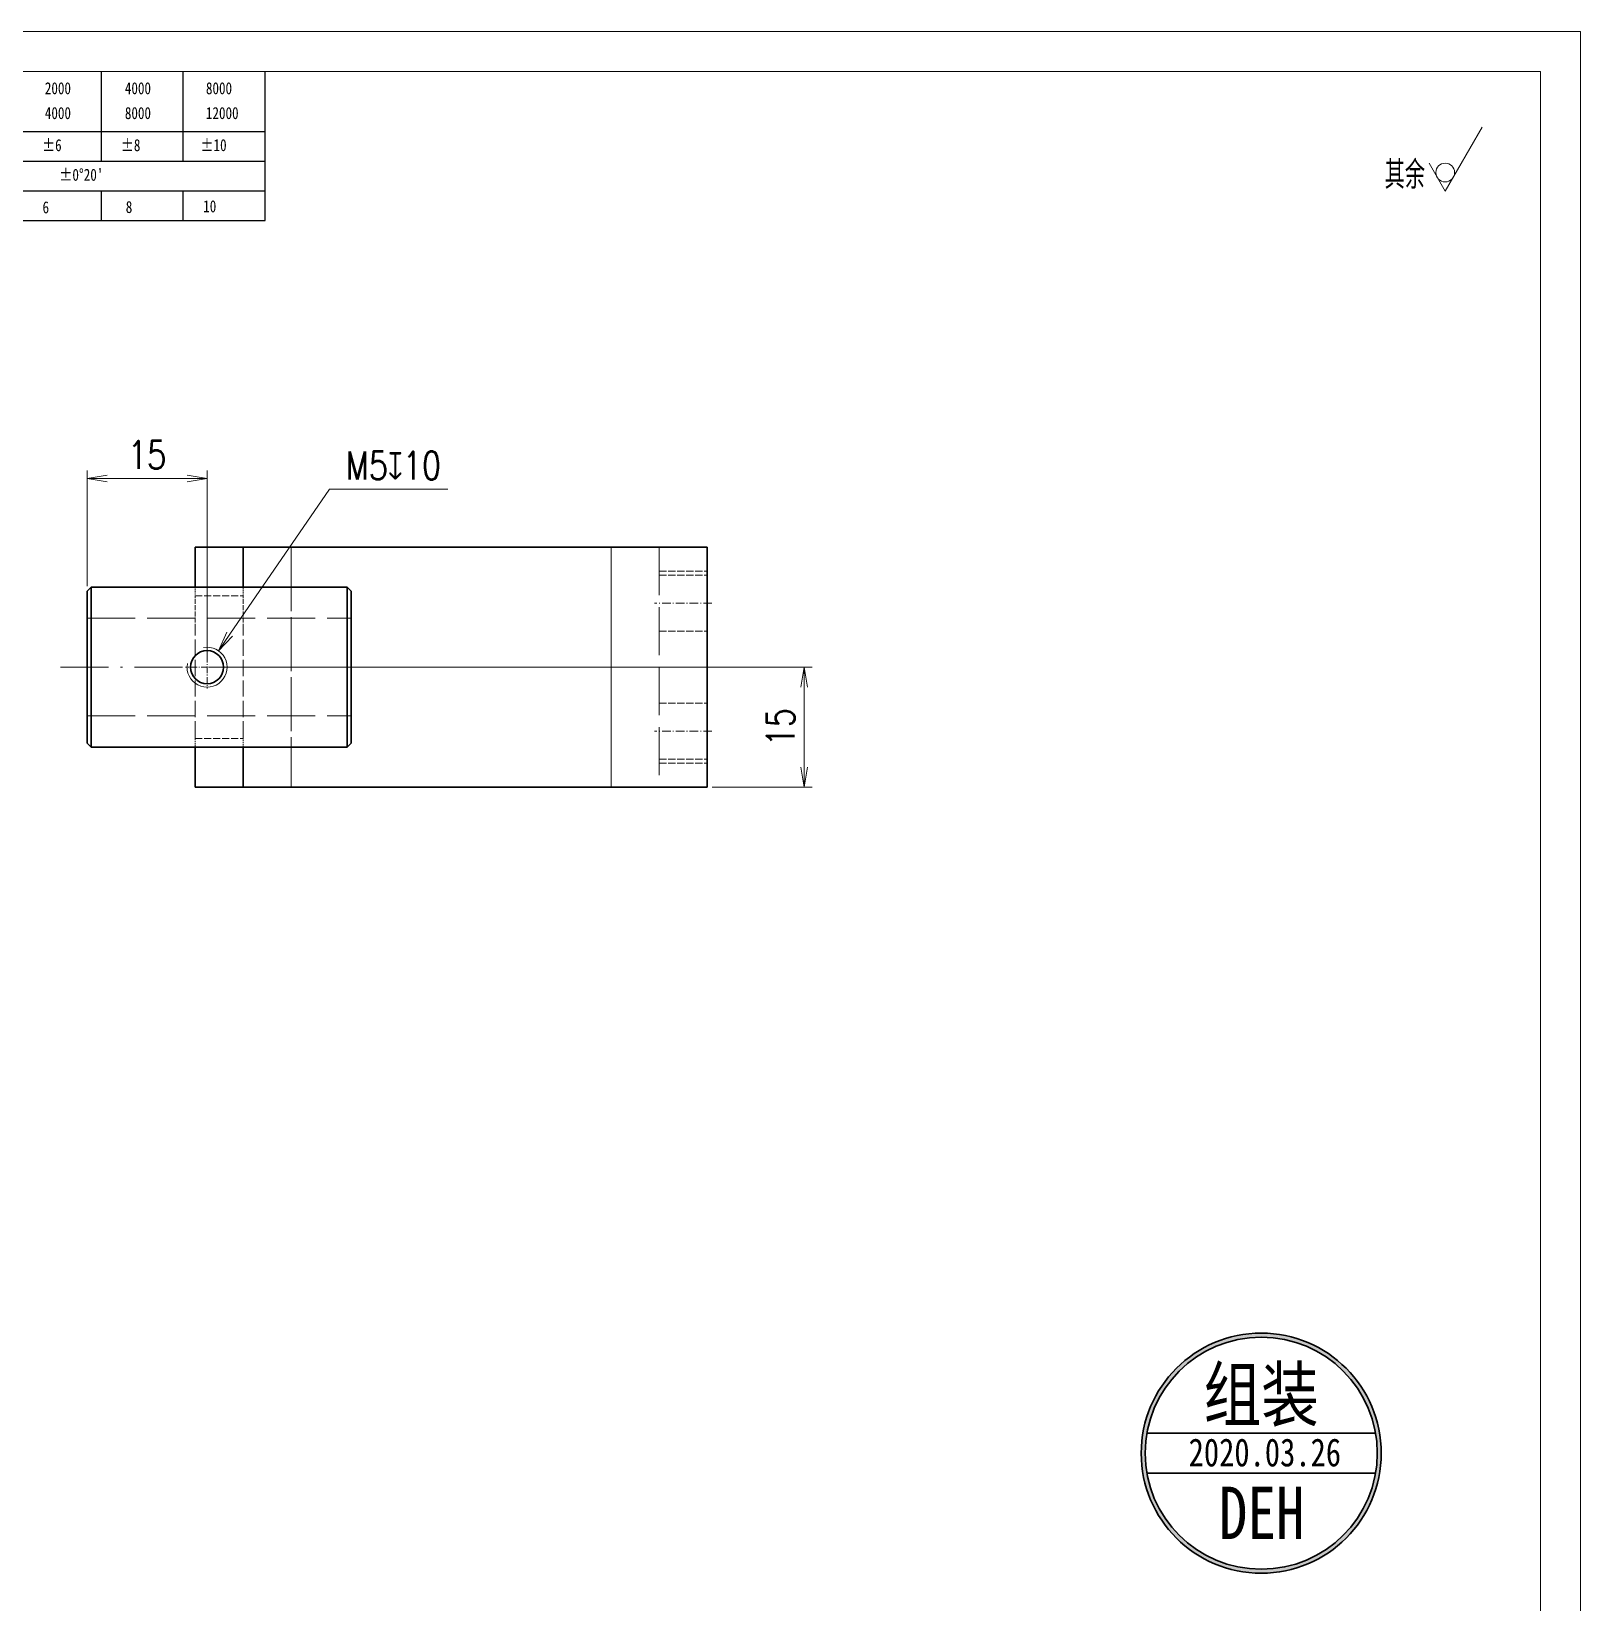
# Model space of a CAD drawing. Header units: millimetres. Extents: x 1333 to 38145, y -42879 to -3789.
# Drawn here: x 19632.6 to 19826.2, y -4353.2 to -4156.9 of the extents above; entities that cross this region are included whole.
import ezdxf
from ezdxf.enums import TextEntityAlignment as Align

# ---------------------------------------------------------------- set-up
doc = ezdxf.new("R2010")
doc.units = ezdxf.units.MM
doc.header["$LTSCALE"] = 0.5
for name, pattern in [('AM_ISO02W050x2', [3.75, 3, -0.75]), ('AM_ISO08W050x2', [9, 6, -0.75, 1.5, -0.75]), ('DASHDOT', [18.5, 12, -3, 0.5, -3]), ('DASHED', [15, 12, -3]), ('DOT2', [0.125, 0, -0.125])]:
    doc.linetypes.add(name, pattern=pattern)
for name, color, linetype, lineweight in [('中心线', 2, 'AM_ISO08W050x2', 18), ('印章专用-出图', 1, 'Continuous', 80), ('图框', 7, 'Continuous', 18), ('标注线', 3, 'Continuous', 18), ('粗实线', 7, 'Continuous', 35), ('细实线', 3, 'Continuous', 18), ('虚线', 1, 'AM_ISO02W050x2', 18)]:
    doc.layers.add(name, color=color, linetype=linetype, lineweight=lineweight)
doc.layers.add('图\\M+19E79\\M+195B6\\M+18E9A', color=7, linetype='Continuous')
doc.layers.add('打印-禁用', color=7, linetype='Continuous', lineweight=15, plot=False)
doc.styles.add('DIM', font='romans.shx', dxfattribs={"width": 0.8, "bigfont": 'bigfont.shx'})
doc.styles.add('国标', font='simfang.ttf', dxfattribs={"width": 0.8})
doc.styles.add('机械长仿宋', font='gbenor.shx', dxfattribs={"height": 1, "bigfont": 'gbcbig.shx'})
doc.dimstyles.new('DEH 1-1$0', dxfattribs={"dimtxt": 3.5, "dimasz": 2.5, "dimexe": 1, "dimexo": 0.625, "dimgap": 1.2, "dimtad": 1, "dimzin": 9, "dimdsep": 46, "dimtxsty": 'DIM', "dimblk": 'OPEN', "dimcen": 0, "dimclrd": 8, "dimclre": 8, "dimclrt": 2, "dimazin": 2, "dimtfac": 0.5, "dimtmove": 0, "dimatfit": 3, "dimldrblk": 'OPEN', "dimfxl": 0, "dimtolj": 2, "dimlwd": 18, "dimlwe": 18, "dimarcsym": 0})
doc.dimstyles.new('DEH 1-1$3', dxfattribs={"dimtxt": 3.5, "dimasz": 2.5, "dimexe": 1, "dimexo": 0.625, "dimgap": 1.2, "dimtad": 1, "dimtoh": 1, "dimdsep": 46, "dimtxsty": 'DIM', "dimblk": 'OPEN', "dimcen": 0, "dimclrd": 8, "dimclre": 8, "dimclrt": 2, "dimazin": 2, "dimtfac": 0.5, "dimtofl": 0, "dimtmove": 0, "dimatfit": 3, "dimldrblk": 'OPEN', "dimfxl": 0, "dimtolj": 2, "dimlwd": 18, "dimlwe": 18, "dimarcsym": 0})

# ---------------------------------------------------------------- blocks, each defined once
blk = doc.blocks.new('_Open')
at = {"color": 0, "linetype": 'ByBlock', "lineweight": -2}
for p, q in [((-1, 0.167), (0, 0)), ((-1, -0.167), (0, 0)), ((0, 0), (-1, 0))]:
    blk.add_line(p, q, dxfattribs=at)
blk = doc.blocks.new('*D17')
at = {"layer": 'Defpoints', "color": 0, "transparency": 16777216}
for p in [(19639.51, -4212.72), (19639.51, -4226.81), (19654.51, -4236.31)]:
    blk.add_point(p, dxfattribs=at)
at = {"layer": '标注线', "color": 8, "lineweight": 18, "transparency": 16777216}
for p, q in [((19639.51, -4226.18), (19639.51, -4211.72)), ((19652.01, -4212.72), (19642.01, -4212.72)), ((19654.51, -4235.68), (19654.51, -4211.72))]:
    blk.add_line(p, q, dxfattribs=at)
at = {"layer": '标注线', "color": 8, "lineweight": 18, "transparency": 16777216, "xscale": 2.5, "yscale": 2.5, "zscale": 2.5, "rotation": 180}
blk.add_blockref('_Open', (19639.51, -4212.72), dxfattribs=at)
at = {"layer": '标注线', "color": 8, "lineweight": 18, "transparency": 16777216, "xscale": 2.5, "yscale": 2.5, "zscale": 2.5}
blk.add_blockref('_Open', (19654.51, -4212.72), dxfattribs=at)
at = {"layer": '标注线', "color": 2, "transparency": 16777216, "insert": (19647.01, -4209.77), "char_height": 3.5, "attachment_point": 5, "style": 'DIM'}
blk.add_mtext('\\A2;15', dxfattribs=at)
blk = doc.blocks.new('*D18')
at = {"layer": 'Defpoints', "color": 0, "transparency": 16777216}
for p in [(19654.51, -4236.31), (19717.01, -4251.31), (19729.12, -4251.31)]:
    blk.add_point(p, dxfattribs=at)
at = {"layer": '标注线', "color": 8, "lineweight": 18, "transparency": 16777216}
for p, q in [((19655.13, -4236.31), (19730.12, -4236.31)), ((19729.12, -4238.81), (19729.12, -4248.81)), ((19717.63, -4251.31), (19730.12, -4251.31))]:
    blk.add_line(p, q, dxfattribs=at)
at = {"layer": '标注线', "color": 8, "lineweight": 18, "transparency": 16777216, "xscale": 2.5, "yscale": 2.5, "zscale": 2.5}
for p, rotation in [((19729.12, -4236.31), 90), ((19729.12, -4251.31), 270)]:
    blk.add_blockref('_Open', p, dxfattribs=dict(at, rotation=rotation))
at = {"layer": '标注线', "color": 2, "transparency": 16777216, "insert": (19726.17, -4243.81), "char_height": 3.5, "attachment_point": 5, "rotation": 90, "style": 'DIM'}
blk.add_mtext('\\A2;15', dxfattribs=at)
blk = doc.blocks.new('*D26')
at = {"layer": 'Defpoints', "color": 0, "transparency": 16777216}
for p in [(19655.92, -4234.25), (19653.09, -4238.37)]:
    blk.add_point(p, dxfattribs=at)
at = {"layer": '标注线', "color": 8, "lineweight": 18, "transparency": 16777216}
for p, q in [((19669.8, -4214.07), (19657.34, -4232.19)), ((19684.6, -4214.07), (19669.8, -4214.07))]:
    blk.add_line(p, q, dxfattribs=at)
at = {"layer": '标注线', "color": 8, "lineweight": 18, "transparency": 16777216, "xscale": 2.5, "yscale": 2.5, "zscale": 2.5, "rotation": 235.4788966314177}
blk.add_blockref('_Open', (19655.92, -4234.25), dxfattribs=at)
at = {"layer": '标注线', "color": 2, "transparency": 16777216, "insert": (19677.8, -4211.12), "char_height": 3.5, "attachment_point": 5, "style": 'DIM'}
blk.add_mtext('\\A2;M5{\\Famgdt.shx|c128;x}10', dxfattribs=at)
blk = doc.blocks.new('GZDEH零件A3图框V01版')
at = {"layer": '图\\M+19E79\\M+195B6\\M+18E9A', "color": 9}
for p, q in [((3092.64, -1561.98), (3092.64, -1554.46)), ((3102.86, -1561.98), (3102.86, -1554.46)), ((3113.09, -1573.08), (3113.09, -1554.46)), ((2996.09, -1561.98), (3113.09, -1561.98)), ((3092.64, -1565.68), (3092.64, -1561.98)), ((3102.86, -1565.68), (3102.86, -1561.98)), ((2996.09, -1565.68), (3113.09, -1565.68)), ((2996.09, -1569.38), (3113.09, -1569.38)), ((3092.64, -1573.08), (3092.64, -1569.38)), ((3102.86, -1573.08), (3102.86, -1569.38)), ((2990.09, -1573.08), (3113.09, -1573.08))]:
    blk.add_line(p, q, dxfattribs=at)
at = {"layer": '图框', "linetype": 'Continuous'}
for p, q in [((3272.49, -1554.46), (2882.49, -1554.46)), ((3272.49, -1832.96), (3272.49, -1554.46))]:
    blk.add_line(p, q, dxfattribs=at)
at = {"layer": '打印-禁用', "linetype": 'Continuous'}
for p, q in [((3277.49, -1549.46), (2857.49, -1549.46)), ((3277.49, -1846.46), (3277.49, -1549.46))]:
    blk.add_line(p, q, dxfattribs=at)
at = {"layer": '图\\M+19E79\\M+195B6\\M+18E9A', "color": 9, "style": '国标', "width": 0.8}
for s, p in [('2000', (3085.57, -1557.31)), ('4000', (3095.57, -1557.31)), ('8000', (3105.7, -1557.31)), ('4000', (3085.57, -1560.41)), ('8000', (3095.57, -1560.41)), ('12000', (3105.7, -1560.41)), ('±6', (3085.22, -1564.42)), ('±8', (3095.06, -1564.42)), ('±10', (3105.02, -1564.42)), ("±0%%D20'", (3087.38, -1568.12)), ('10', (3105.36, -1572.06)), ('6', (3085.28, -1572.19)), ('8', (3095.68, -1572.15))]:
    blk.add_text(s, height=1.5, dxfattribs=at).set_placement(p)
blk = doc.blocks.new('DEH A3')
at = {"layer": '图框'}
blk.add_blockref('GZDEH零件A3图框V01版', (-2857.49, 1846.46), dxfattribs=at)
blk = doc.blocks.new('FINISHER_NON')
at = {"layer": '标注线'}
for p, q in [((0, 0), (4.62, 8)), ((-2.02, 3.5), (0, 0))]:
    blk.add_line(p, q, dxfattribs=at)
blk.add_circle((0, 2.33), 1.17, dxfattribs=at)
blk = doc.blocks.new('其余不去材料')
at = {"layer": '标注线'}
blk.add_blockref('FINISHER_NON', (0, 0), dxfattribs=at)
at = {"layer": '标注线', "color": 7, "linetype": 'DOT2', "style": '机械长仿宋'}
blk.add_text('其余', height=3.5, dxfattribs=at).set_placement((-7.56, 0.3))
blk = doc.blocks.new('出图章')
at = {"layer": '印章专用-出图'}
h = blk.add_hatch(color=256, dxfattribs=at)
h.paths.add_polyline_path([(-15, 0, 1), (15, 0, 1)])
h.paths.add_polyline_path([(14.5, 0, -1), (-14.5, 0, -1)], flags=16)
h.paths.add_polyline_path([(-7.31, -12.35), (7.41, -12.35), (7.41, -2.73), (-7.31, -2.73)], flags=8)
at = {"layer": '印章专用-出图', "lineweight": 35}
for p, q in [((-14.28, 2.5), (14.28, 2.5)), ((-14.28, -2.5), (14.28, -2.5))]:
    blk.add_line(p, q, dxfattribs=at)
for radius in [15, 14.5]:
    blk.add_circle((0, 0), radius, dxfattribs=at)
at = {"layer": '印章专用-出图', "color": 4, "style": '国标', "width": 0.8}
blk.add_text('DEH', height=6.562, dxfattribs=at).set_placement((0.05, -10.74), align=Align.CENTER)
at = {"layer": '印章专用-出图', "color": 3, "style": '国标', "width": 0.8}
blk.add_attdef('出图', text='', height=6.6, dxfattribs=at).set_placement((0, 7.35), align=Align.MIDDLE_CENTER)
at = {"layer": '印章专用-出图', "color": 2, "style": '国标', "width": 0.8}
blk.add_attdef('XXXX.XX.XX', text='', height=3.5, dxfattribs=at).set_placement((0.45, 0.1), align=Align.MIDDLE_CENTER)
blk = doc.blocks.new('YZ-CT')
at = {"layer": '印章专用-出图'}
blk.add_blockref('出图章', (0.63, 0), dxfattribs=at).add_auto_attribs({'出图': '组装', 'XXXX.XX.XX': '2020.03.26'})

msp = doc.modelspace()

# ---------------------------------------------------------------- linework, layer by layer
at = {"color": 7, "lineweight": 13, "ltscale": 0.125}
for p, q in [((19665.008, -4221.306), (19665.008, -4226.306)), ((19665.008, -4246.306), (19665.008, -4251.306))]:
    msp.add_line(p, q, dxfattribs=at)
at = {"color": 7, "lineweight": 13}
msp.add_line((19705.008, -4221.306), (19705.008, -4251.306), dxfattribs=at)
at = {"layer": '中心线', "linetype": 'DASHDOT', "lineweight": 13, "ltscale": 0.180015}
for p, q in [((19717.608, -4228.306), (19710.407, -4228.306)), ((19717.608, -4244.306), (19710.407, -4244.306))]:
    msp.add_line(p, q, dxfattribs=at)
at = {"layer": '中心线', "linetype": 'DASHDOT', "lineweight": 13, "ltscale": 0.134351}
msp.add_line((19654.508, -4233.619), (19654.508, -4238.993), dxfattribs=at)
at = {"layer": '中心线', "linetype": 'DASHDOT', "lineweight": 13}
msp.add_line((19636.208, -4236.306), (19675.808, -4236.306), dxfattribs=at)
at = {"layer": '中心线', "linetype": 'DASHDOT', "lineweight": 13, "ltscale": 0.134355}
msp.add_line((19657.195, -4236.306), (19651.821, -4236.306), dxfattribs=at)
at = {"layer": '粗实线', "lineweight": 35, "ltscale": 0.125}
for p, q in [((19653.008, -4221.306), (19653.008, -4226.306)), ((19659.008, -4226.306), (19659.008, -4221.306)), ((19653.008, -4246.306), (19653.008, -4251.306)), ((19659.008, -4251.306), (19659.008, -4246.306))]:
    msp.add_line(p, q, dxfattribs=at)
at = {"layer": '粗实线', "lineweight": 35, "ltscale": 0.15}
for p, q in [((19659.008, -4221.306), (19653.008, -4221.306)), ((19659.008, -4221.306), (19665.008, -4221.306)), ((19653.008, -4251.306), (19659.008, -4251.306)), ((19659.008, -4251.306), (19665.008, -4251.306))]:
    msp.add_line(p, q, dxfattribs=at)
at = {"layer": '粗实线', "lineweight": 35}
for p, q in [((19665.008, -4221.306), (19705.008, -4221.306)), ((19717.008, -4221.306), (19717.008, -4251.306)), ((19672.008, -4226.306), (19640.008, -4226.306)), ((19672.008, -4246.306), (19640.008, -4246.306)), ((19665.008, -4251.306), (19705.008, -4251.306))]:
    msp.add_line(p, q, dxfattribs=at)
at = {"layer": '粗实线', "lineweight": 35, "ltscale": 0.3}
for p, q in [((19705.008, -4221.306), (19717.008, -4221.306)), ((19705.008, -4251.306), (19717.008, -4251.306))]:
    msp.add_line(p, q, dxfattribs=at)
at = {"layer": '粗实线', "lineweight": 35, "ltscale": 0.017679}
for p, q in [((19639.508, -4226.806), (19640.008, -4226.306)), ((19672.508, -4226.806), (19672.008, -4226.306)), ((19639.508, -4245.806), (19640.008, -4246.306)), ((19672.508, -4245.806), (19672.008, -4246.306))]:
    msp.add_line(p, q, dxfattribs=at)
at = {"layer": '粗实线', "lineweight": 35, "ltscale": 0.123639}
for p, q in [((19639.508, -4231.752), (19639.508, -4226.806)), ((19672.508, -4231.752), (19672.508, -4226.806))]:
    msp.add_line(p, q, dxfattribs=at)
at = {"layer": '粗实线', "lineweight": 35, "ltscale": 0.130144}
for p, q in [((19640.008, -4226.306), (19640.008, -4231.512)), ((19672.008, -4226.306), (19672.008, -4231.512))]:
    msp.add_line(p, q, dxfattribs=at)
at = {"layer": '粗实线', "lineweight": 35, "ltscale": 0.322289}
for p, q in [((19639.508, -4244.643), (19639.508, -4231.752)), ((19672.508, -4244.643), (19672.508, -4231.752))]:
    msp.add_line(p, q, dxfattribs=at)
at = {"layer": '粗实线', "lineweight": 35, "ltscale": 0.339252}
for p, q in [((19640.008, -4231.512), (19640.008, -4245.082)), ((19672.008, -4231.512), (19672.008, -4245.082))]:
    msp.add_line(p, q, dxfattribs=at)
at = {"layer": '粗实线', "lineweight": 35, "ltscale": 0.029076}
for p, q in [((19639.508, -4245.807), (19639.508, -4244.643)), ((19672.508, -4245.807), (19672.508, -4244.643))]:
    msp.add_line(p, q, dxfattribs=at)
at = {"layer": '粗实线', "lineweight": 35, "ltscale": 0.030604}
for p, q in [((19640.008, -4245.082), (19640.008, -4246.306)), ((19672.008, -4245.082), (19672.008, -4246.306))]:
    msp.add_line(p, q, dxfattribs=at)
at = {"layer": '粗实线', "lineweight": 35}
msp.add_circle((19654.508, -4236.306), 2.067, dxfattribs=at)
at = {"layer": '细实线', "lineweight": 13}
msp.add_arc((19654.508, -4236.306), 2.5, 169.99999, 100.00001, dxfattribs=at)
at = {"layer": '虚线', "linetype": 'DASHED', "lineweight": 13}
for p, q in [((19665.008, -4251.306), (19665.008, -4221.306)), ((19705.008, -4221.306), (19705.008, -4251.306)), ((19711.008, -4221.306), (19711.008, -4251.306)), ((19639.508, -4230.206), (19672.508, -4230.206)), ((19639.508, -4242.406), (19672.508, -4242.406))]:
    msp.add_line(p, q, dxfattribs=at)
at = {"layer": '虚线', "linetype": 'DASHED', "lineweight": 13, "ltscale": 0.15}
for p, q in [((19711.008, -4224.306), (19717.008, -4224.306)), ((19711.008, -4224.806), (19717.008, -4224.806)), ((19653.008, -4227.376), (19659.008, -4227.376)), ((19711.008, -4231.806), (19717.008, -4231.806)), ((19711.008, -4240.806), (19717.008, -4240.806)), ((19653.008, -4245.237), (19659.008, -4245.237)), ((19711.008, -4247.806), (19717.008, -4247.806)), ((19711.008, -4248.306), (19717.008, -4248.306))]:
    msp.add_line(p, q, dxfattribs=at)
at = {"layer": '虚线', "linetype": 'DASHED', "lineweight": 13, "ltscale": 0.030604}
for p, q in [((19640.008, -4226.306), (19640.008, -4227.531)), ((19672.008, -4226.306), (19672.008, -4227.531))]:
    msp.add_line(p, q, dxfattribs=at)
at = {"layer": '虚线', "linetype": 'DASHED', "lineweight": 13, "ltscale": 0.026743}
for p, q in [((19653.008, -4226.306), (19653.008, -4227.376)), ((19659.008, -4227.376), (19659.008, -4226.306)), ((19653.008, -4245.237), (19653.008, -4246.306)), ((19659.008, -4246.306), (19659.008, -4245.237))]:
    msp.add_line(p, q, dxfattribs=at)
at = {"layer": '虚线', "linetype": 'DASHED', "lineweight": 13, "ltscale": 0.5}
msp.add_line((19665.008, -4226.306), (19665.008, -4246.306), dxfattribs=at)
at = {"layer": '虚线', "linetype": 'DASHED', "lineweight": 13, "ltscale": 0.339252}
for p, q in [((19640.008, -4227.531), (19640.008, -4241.101)), ((19672.008, -4227.531), (19672.008, -4241.101)), ((19653.008, -4245.082), (19653.008, -4231.512)), ((19659.008, -4245.082), (19659.008, -4231.512))]:
    msp.add_line(p, q, dxfattribs=at)
at = {"layer": '虚线', "linetype": 'DASHED', "lineweight": 13, "ltscale": 0.103401}
for p, q in [((19653.008, -4231.512), (19653.008, -4227.376)), ((19659.008, -4231.512), (19659.008, -4227.376))]:
    msp.add_line(p, q, dxfattribs=at)
at = {"layer": '虚线', "linetype": 'DASHED', "lineweight": 13, "ltscale": 0.130144}
for p, q in [((19640.008, -4241.101), (19640.008, -4246.306)), ((19672.008, -4241.101), (19672.008, -4246.306))]:
    msp.add_line(p, q, dxfattribs=at)
at = {"layer": '虚线', "linetype": 'DASHED', "lineweight": 13, "ltscale": 0.003861}
for p, q in [((19653.008, -4245.237), (19653.008, -4245.082)), ((19659.008, -4245.237), (19659.008, -4245.082))]:
    msp.add_line(p, q, dxfattribs=at)

# ---------------------------------------------------------------- block references
at = {"layer": '印章专用-出图'}
msp.add_blockref('YZ-CT', (19785.619, -4334.532), dxfattribs=at)
at = {"layer": '图框'}
msp.add_blockref('DEH A3', (19406.157, -4453.866), dxfattribs=at)
at = {"layer": '标注线'}
msp.add_blockref('其余不去材料', (19809.238, -4176.83), dxfattribs=at)

# ---------------------------------------------------------------- dimensions: what is measured, and where the dimension line sits
dim = msp.add_linear_dim(base=(19639.508, -4212.715), p1=(19654.508, -4236.306), p2=(19639.508, -4226.806), dimstyle='DEH 1-1$0', dxfattribs=at)
dim.commit()
dim.dimension.update_dxf_attribs({"geometry": '*D17', "text_midpoint": (19647.008, -4209.765)})
dim = msp.add_diameter_dim_2p(p1=(19653.091, -4238.366), p2=(19655.925, -4234.247), text='<>{\\Famgdt.shx|c128;x}10', dimstyle='DEH 1-1$3', override={"dimpost": 'M<>'}, dxfattribs=at)
dim.commit()
dim.dimension.update_dxf_attribs({"geometry": '*D26', "text_midpoint": (19677.804, -4214.068), "dimtype": 163})
dim = msp.add_linear_dim(base=(19729.118, -4251.306), p1=(19654.508, -4236.306), p2=(19717.008, -4251.306), angle=90, dimstyle='DEH 1-1$0', dxfattribs=at)
dim.commit()
dim.dimension.update_dxf_attribs({"geometry": '*D18', "text_midpoint": (19726.168, -4243.806)})

doc.saveas('drawing.dxf')
